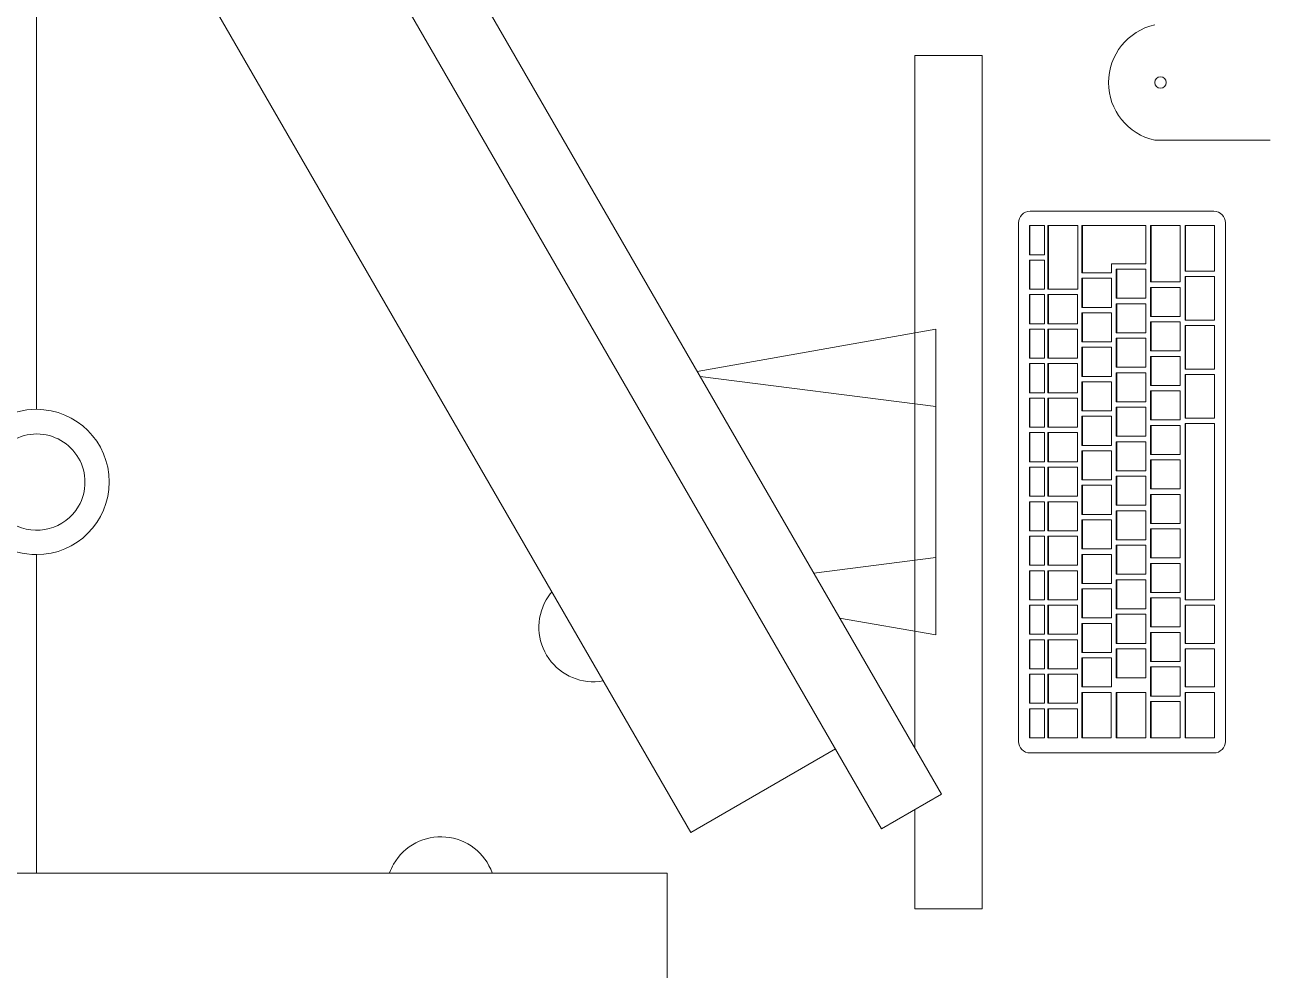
# Model space of a CAD drawing. Header units: millimetres. Extents: x 79795 to 317870, y -36033 to 97293.
# Drawn here: x 207981 to 208666, y 20825 to 21345 of the extents above; entities that cross this region are included whole.
import ezdxf

# ---------------------------------------------------------------- set-up
doc = ezdxf.new("R2010")
doc.units = ezdxf.units.MM
doc.header["$MEASUREMENT"] = 0
for name, color, linetype, lineweight in [('A-GENM', 8, 'CONTINUOUS', 9), ('E-ELEC-EQPM', 8, 'CONTINUOUS', 9), ('I-FURN', 8, 'CONTINUOUS', 9)]:
    doc.layers.add(name, color=color, linetype=linetype, lineweight=lineweight)

msp = doc.modelspace()

# ---------------------------------------------------------------- linework, layer by layer
at = {"layer": 'A-GENM'}
for p, q in [((208602.69, 21281.73), (208666.19, 21281.73)), ((208635.25, 21242.6), (208534.08, 21242.6)), ((208527.73, 21236.25), (208527.73, 20950.72)), ((208641.6, 20950.72), (208641.6, 21236.25)), ((208533.72, 21218.72), (208533.72, 21234.72)), ((208533.72, 21234.72), (208534, 21234.72)), ((208541.98, 21234.72), (208534, 21234.72)), ((208534, 21234.72), (208534, 21218.72)), ((208541.98, 21218.72), (208541.98, 21234.72)), ((208543.96, 21199.72), (208543.96, 21234.72)), ((208543.96, 21234.72), (208544.23, 21234.72)), ((208560.47, 21234.72), (208544.23, 21234.72)), ((208544.23, 21234.72), (208544.23, 21199.72)), ((208560.47, 21199.72), (208560.47, 21234.72)), ((208562.61, 21208.72), (208562.61, 21234.72)), ((208562.61, 21234.72), (208562.89, 21234.72)), ((208597.77, 21234.72), (208562.89, 21234.72)), ((208562.89, 21234.72), (208562.89, 21208.72)), ((208597.77, 21213.72), (208597.77, 21234.72)), ((208600.46, 21203.72), (208600.46, 21234.72)), ((208600.46, 21234.72), (208600.74, 21234.72)), ((208616.7, 21234.72), (208600.74, 21234.72)), ((208600.74, 21234.72), (208600.74, 21203.72)), ((208616.7, 21203.72), (208616.7, 21234.72)), ((208619.39, 21209.72), (208619.39, 21234.72)), ((208619.39, 21234.72), (208619.67, 21234.72)), ((208635.61, 21234.72), (208619.67, 21234.72)), ((208619.67, 21234.72), (208619.67, 21209.72)), ((208635.61, 21209.72), (208635.61, 21234.72)), ((208533.72, 21218.72), (208534, 21218.72)), ((208533.72, 21199.72), (208533.72, 21215.72)), ((208533.72, 21215.72), (208534, 21215.72)), ((208534, 21218.72), (208541.98, 21218.72)), ((208541.98, 21215.72), (208534, 21215.72)), ((208534, 21215.72), (208534, 21199.72)), ((208541.98, 21199.72), (208541.98, 21215.72)), ((208562.61, 21208.72), (208562.89, 21208.72)), ((208562.89, 21208.72), (208578.85, 21208.72)), ((208578.85, 21208.72), (208578.85, 21213.72)), ((208578.85, 21213.72), (208597.77, 21213.72)), ((208581.54, 21194.72), (208581.54, 21210.72)), ((208581.54, 21210.72), (208581.81, 21210.72)), ((208597.77, 21210.72), (208581.81, 21210.72)), ((208581.81, 21210.72), (208581.81, 21194.72)), ((208597.77, 21194.72), (208597.77, 21210.72)), ((208619.39, 21209.72), (208619.67, 21209.72)), ((208619.67, 21209.72), (208635.61, 21209.72)), ((208562.61, 21189.72), (208562.61, 21205.72)), ((208562.61, 21205.72), (208562.89, 21205.72)), ((208578.85, 21205.72), (208562.89, 21205.72)), ((208562.89, 21205.72), (208562.89, 21189.72)), ((208578.85, 21189.72), (208578.85, 21205.72)), ((208600.46, 21203.72), (208600.74, 21203.72)), ((208600.74, 21203.72), (208616.7, 21203.72)), ((208619.39, 21182.72), (208619.39, 21206.72)), ((208619.39, 21206.72), (208619.67, 21206.72)), ((208635.61, 21206.72), (208619.67, 21206.72)), ((208619.67, 21206.72), (208619.67, 21182.72)), ((208635.61, 21182.72), (208635.61, 21206.72)), ((208533.72, 21199.72), (208534, 21199.72)), ((208533.72, 21180.72), (208533.72, 21196.72)), ((208533.72, 21196.72), (208534, 21196.72)), ((208534, 21199.72), (208541.98, 21199.72)), ((208541.98, 21196.72), (208534, 21196.72)), ((208534, 21196.72), (208534, 21180.72)), ((208541.98, 21180.72), (208541.98, 21196.72)), ((208543.96, 21199.72), (208544.23, 21199.72)), ((208543.96, 21180.72), (208543.96, 21196.72)), ((208543.96, 21196.72), (208544.23, 21196.72)), ((208544.23, 21199.72), (208560.47, 21199.72)), ((208560.2, 21196.72), (208544.23, 21196.72)), ((208544.23, 21196.72), (208544.23, 21180.72)), ((208560.2, 21180.72), (208560.2, 21196.72)), ((208581.54, 21194.72), (208581.81, 21194.72)), ((208581.81, 21194.72), (208597.77, 21194.72)), ((208600.46, 21184.72), (208600.46, 21200.72)), ((208600.46, 21200.72), (208600.74, 21200.72)), ((208616.7, 21200.72), (208600.74, 21200.72)), ((208600.74, 21200.72), (208600.74, 21184.72)), ((208616.7, 21184.72), (208616.7, 21200.72)), ((208562.61, 21189.72), (208562.89, 21189.72)), ((208562.89, 21189.72), (208578.85, 21189.72)), ((208581.54, 21175.72), (208581.54, 21191.72)), ((208581.54, 21191.72), (208581.81, 21191.72)), ((208597.77, 21191.72), (208581.81, 21191.72)), ((208581.81, 21191.72), (208581.81, 21175.72)), ((208597.77, 21175.72), (208597.77, 21191.72)), ((208562.61, 21170.72), (208562.61, 21186.72)), ((208562.61, 21186.72), (208562.89, 21186.72)), ((208578.85, 21186.72), (208562.89, 21186.72)), ((208562.89, 21186.72), (208562.89, 21170.72)), ((208578.85, 21170.72), (208578.85, 21186.72)), ((208600.46, 21184.72), (208600.74, 21184.72)), ((208600.46, 21165.72), (208600.46, 21181.72)), ((208600.46, 21181.72), (208600.74, 21181.72)), ((208600.74, 21184.72), (208616.7, 21184.72)), ((208616.7, 21181.72), (208600.74, 21181.72)), ((208600.74, 21181.72), (208600.74, 21165.72)), ((208616.7, 21165.72), (208616.7, 21181.72)), ((208619.39, 21182.72), (208619.67, 21182.72)), ((208619.67, 21182.72), (208635.61, 21182.72)), ((208533.72, 21180.72), (208534, 21180.72)), ((208533.72, 21161.72), (208533.72, 21177.72)), ((208533.72, 21177.72), (208534, 21177.72)), ((208534, 21180.72), (208541.98, 21180.72)), ((208541.98, 21177.72), (208534, 21177.72)), ((208534, 21177.72), (208534, 21161.72)), ((208541.98, 21161.72), (208541.98, 21177.72)), ((208543.96, 21180.72), (208544.23, 21180.72)), ((208543.96, 21161.72), (208543.96, 21177.72)), ((208543.96, 21177.72), (208544.23, 21177.72)), ((208544.23, 21180.72), (208560.2, 21180.72)), ((208560.2, 21177.72), (208544.23, 21177.72)), ((208544.23, 21177.72), (208544.23, 21161.72)), ((208560.2, 21161.72), (208560.2, 21177.72)), ((208581.54, 21175.72), (208581.81, 21175.72)), ((208581.81, 21175.72), (208597.77, 21175.72)), ((208619.39, 21155.72), (208619.39, 21179.72)), ((208619.39, 21179.72), (208619.67, 21179.72)), ((208635.61, 21179.72), (208619.67, 21179.72)), ((208619.67, 21179.72), (208619.67, 21155.72)), ((208635.61, 21155.72), (208635.61, 21179.72)), ((208562.61, 21170.72), (208562.89, 21170.72)), ((208562.61, 21151.72), (208562.61, 21167.72)), ((208562.61, 21167.72), (208562.89, 21167.72)), ((208562.89, 21170.72), (208578.85, 21170.72)), ((208578.85, 21167.72), (208562.89, 21167.72)), ((208562.89, 21167.72), (208562.89, 21151.72)), ((208578.85, 21151.72), (208578.85, 21167.72)), ((208581.54, 21156.72), (208581.54, 21172.72)), ((208581.54, 21172.72), (208581.81, 21172.72)), ((208597.77, 21172.72), (208581.81, 21172.72)), ((208581.81, 21172.72), (208581.81, 21156.72)), ((208597.77, 21156.72), (208597.77, 21172.72)), ((208533.72, 21161.72), (208534, 21161.72)), ((208534, 21161.72), (208541.98, 21161.72)), ((208543.96, 21161.72), (208544.23, 21161.72)), ((208544.23, 21161.72), (208560.2, 21161.72)), ((208600.46, 21165.72), (208600.74, 21165.72)), ((208600.46, 21146.72), (208600.46, 21162.72)), ((208600.46, 21162.72), (208600.74, 21162.72)), ((208600.74, 21165.72), (208616.7, 21165.72)), ((208616.7, 21162.72), (208600.74, 21162.72)), ((208600.74, 21162.72), (208600.74, 21146.72)), ((208616.7, 21146.72), (208616.7, 21162.72)), ((208533.72, 21142.72), (208533.72, 21158.72)), ((208533.72, 21158.72), (208534, 21158.72)), ((208541.98, 21158.72), (208534, 21158.72)), ((208534, 21158.72), (208534, 21142.72)), ((208541.98, 21142.72), (208541.98, 21158.72)), ((208543.96, 21142.72), (208543.96, 21158.72)), ((208543.96, 21158.72), (208544.23, 21158.72)), ((208560.2, 21158.72), (208544.23, 21158.72)), ((208544.23, 21158.72), (208544.23, 21142.72)), ((208560.2, 21142.72), (208560.2, 21158.72)), ((208581.54, 21156.72), (208581.81, 21156.72)), ((208581.54, 21137.72), (208581.54, 21153.72)), ((208581.54, 21153.72), (208581.81, 21153.72)), ((208581.81, 21156.72), (208597.77, 21156.72)), ((208597.77, 21153.72), (208581.81, 21153.72)), ((208581.81, 21153.72), (208581.81, 21137.72)), ((208597.77, 21137.72), (208597.77, 21153.72)), ((208619.39, 21155.72), (208619.67, 21155.72)), ((208619.67, 21155.72), (208635.61, 21155.72)), ((208562.61, 21151.72), (208562.89, 21151.72)), ((208562.61, 21132.72), (208562.61, 21148.72)), ((208562.61, 21148.72), (208562.89, 21148.72)), ((208562.89, 21151.72), (208578.85, 21151.72)), ((208578.85, 21148.72), (208562.89, 21148.72)), ((208562.89, 21148.72), (208562.89, 21132.72)), ((208578.85, 21132.72), (208578.85, 21148.72)), ((208600.46, 21146.72), (208600.74, 21146.72)), ((208600.74, 21146.72), (208616.7, 21146.72)), ((208619.39, 21128.72), (208619.39, 21152.72)), ((208619.39, 21152.72), (208619.67, 21152.72)), ((208635.61, 21152.72), (208619.67, 21152.72)), ((208619.67, 21152.72), (208619.67, 21128.72)), ((208635.61, 21128.72), (208635.61, 21152.72)), ((208533.72, 21142.72), (208534, 21142.72)), ((208534, 21142.72), (208541.98, 21142.72)), ((208543.96, 21142.72), (208544.23, 21142.72)), ((208544.23, 21142.72), (208560.2, 21142.72)), ((208600.46, 21127.72), (208600.46, 21143.72)), ((208600.46, 21143.72), (208600.74, 21143.72)), ((208616.7, 21143.72), (208600.74, 21143.72)), ((208600.74, 21143.72), (208600.74, 21127.72)), ((208616.7, 21127.72), (208616.7, 21143.72)), ((208533.72, 21123.72), (208533.72, 21139.72)), ((208533.72, 21139.72), (208534, 21139.72)), ((208541.98, 21139.72), (208534, 21139.72)), ((208534, 21139.72), (208534, 21123.72)), ((208541.98, 21123.72), (208541.98, 21139.72)), ((208543.96, 21123.72), (208543.96, 21139.72)), ((208543.96, 21139.72), (208544.23, 21139.72)), ((208560.2, 21139.72), (208544.23, 21139.72)), ((208544.23, 21139.72), (208544.23, 21123.72)), ((208560.2, 21123.72), (208560.2, 21139.72)), ((208581.54, 21137.72), (208581.81, 21137.72)), ((208581.54, 21118.72), (208581.54, 21134.72)), ((208581.54, 21134.72), (208581.81, 21134.72)), ((208581.81, 21137.72), (208597.77, 21137.72)), ((208597.77, 21134.72), (208581.81, 21134.72)), ((208581.81, 21134.72), (208581.81, 21118.72)), ((208597.77, 21118.72), (208597.77, 21134.72)), ((208562.61, 21132.72), (208562.89, 21132.72)), ((208562.61, 21113.72), (208562.61, 21129.72)), ((208562.61, 21129.72), (208562.89, 21129.72)), ((208562.89, 21132.72), (208578.85, 21132.72)), ((208578.85, 21129.72), (208562.89, 21129.72)), ((208562.89, 21129.72), (208562.89, 21113.72)), ((208578.85, 21113.72), (208578.85, 21129.72)), ((208600.46, 21127.72), (208600.74, 21127.72)), ((208600.74, 21127.72), (208616.7, 21127.72)), ((208619.39, 21128.72), (208619.67, 21128.72)), ((208619.67, 21128.72), (208635.61, 21128.72)), ((208533.72, 21123.72), (208534, 21123.72)), ((208533.72, 21104.72), (208533.72, 21120.72)), ((208533.72, 21120.72), (208534, 21120.72)), ((208534, 21123.72), (208541.98, 21123.72)), ((208541.98, 21120.72), (208534, 21120.72)), ((208534, 21120.72), (208534, 21104.72)), ((208541.98, 21104.72), (208541.98, 21120.72)), ((208543.96, 21123.72), (208544.23, 21123.72)), ((208543.96, 21104.72), (208543.96, 21120.72)), ((208543.96, 21120.72), (208544.23, 21120.72)), ((208544.23, 21123.72), (208560.2, 21123.72)), ((208560.2, 21120.72), (208544.23, 21120.72)), ((208544.23, 21120.72), (208544.23, 21104.72)), ((208560.2, 21104.72), (208560.2, 21120.72)), ((208600.46, 21108.72), (208600.46, 21124.72)), ((208600.46, 21124.72), (208600.74, 21124.72)), ((208616.7, 21124.72), (208600.74, 21124.72)), ((208600.74, 21124.72), (208600.74, 21108.72)), ((208616.7, 21108.72), (208616.7, 21124.72)), ((208619.39, 21028.72), (208619.39, 21125.72)), ((208619.39, 21125.72), (208619.67, 21125.72)), ((208635.61, 21125.72), (208619.67, 21125.72)), ((208619.67, 21125.72), (208619.67, 21028.72)), ((208635.61, 21028.72), (208635.61, 21125.72)), ((208562.61, 21113.72), (208562.89, 21113.72)), ((208562.89, 21113.72), (208578.85, 21113.72)), ((208581.54, 21118.72), (208581.81, 21118.72)), ((208581.54, 21099.72), (208581.54, 21115.72)), ((208581.54, 21115.72), (208581.81, 21115.72)), ((208581.81, 21118.72), (208597.77, 21118.72)), ((208597.77, 21115.72), (208581.81, 21115.72)), ((208581.81, 21115.72), (208581.81, 21099.72)), ((208597.77, 21099.72), (208597.77, 21115.72)), ((208562.61, 21094.72), (208562.61, 21110.72)), ((208562.61, 21110.72), (208562.89, 21110.72)), ((208578.85, 21110.72), (208562.89, 21110.72)), ((208562.89, 21110.72), (208562.89, 21094.72)), ((208578.85, 21094.72), (208578.85, 21110.72)), ((208600.46, 21108.72), (208600.74, 21108.72)), ((208600.46, 21089.72), (208600.46, 21105.72)), ((208600.46, 21105.72), (208600.74, 21105.72)), ((208600.74, 21108.72), (208616.7, 21108.72)), ((208616.7, 21105.72), (208600.74, 21105.72)), ((208600.74, 21105.72), (208600.74, 21089.72)), ((208616.7, 21089.72), (208616.7, 21105.72)), ((208533.72, 21104.72), (208534, 21104.72)), ((208533.72, 21085.72), (208533.72, 21101.72)), ((208533.72, 21101.72), (208534, 21101.72)), ((208534, 21104.72), (208541.98, 21104.72)), ((208541.98, 21101.72), (208534, 21101.72)), ((208534, 21101.72), (208534, 21085.72)), ((208541.98, 21085.72), (208541.98, 21101.72)), ((208543.96, 21104.72), (208544.23, 21104.72)), ((208543.96, 21085.72), (208543.96, 21101.72)), ((208543.96, 21101.72), (208544.23, 21101.72)), ((208544.23, 21104.72), (208560.2, 21104.72)), ((208560.2, 21101.72), (208544.23, 21101.72)), ((208544.23, 21101.72), (208544.23, 21085.72)), ((208560.2, 21085.72), (208560.2, 21101.72)), ((208581.54, 21099.72), (208581.81, 21099.72)), ((208581.81, 21099.72), (208597.77, 21099.72)), ((208562.61, 21094.72), (208562.89, 21094.72)), ((208562.89, 21094.72), (208578.85, 21094.72)), ((208581.54, 21080.72), (208581.54, 21096.72)), ((208581.54, 21096.72), (208581.81, 21096.72)), ((208597.77, 21096.72), (208581.81, 21096.72)), ((208581.81, 21096.72), (208581.81, 21080.72)), ((208597.77, 21080.72), (208597.77, 21096.72)), ((208533.72, 21085.72), (208534, 21085.72)), ((208534, 21085.72), (208541.98, 21085.72)), ((208543.96, 21085.72), (208544.23, 21085.72)), ((208544.23, 21085.72), (208560.2, 21085.72)), ((208562.61, 21075.72), (208562.61, 21091.72)), ((208562.61, 21091.72), (208562.89, 21091.72)), ((208578.85, 21091.72), (208562.89, 21091.72)), ((208562.89, 21091.72), (208562.89, 21075.72)), ((208578.85, 21075.72), (208578.85, 21091.72)), ((208600.46, 21089.72), (208600.74, 21089.72)), ((208600.46, 21070.72), (208600.46, 21086.72)), ((208600.46, 21086.72), (208600.74, 21086.72)), ((208600.74, 21089.72), (208616.7, 21089.72)), ((208616.7, 21086.72), (208600.74, 21086.72)), ((208600.74, 21086.72), (208600.74, 21070.72)), ((208616.7, 21070.72), (208616.7, 21086.72)), ((208533.72, 21066.72), (208533.72, 21082.72)), ((208533.72, 21082.72), (208534, 21082.72)), ((208541.98, 21082.72), (208534, 21082.72)), ((208534, 21082.72), (208534, 21066.72)), ((208541.98, 21066.72), (208541.98, 21082.72)), ((208543.96, 21066.72), (208543.96, 21082.72)), ((208543.96, 21082.72), (208544.23, 21082.72)), ((208560.2, 21082.72), (208544.23, 21082.72)), ((208544.23, 21082.72), (208544.23, 21066.72)), ((208560.2, 21066.72), (208560.2, 21082.72)), ((208581.54, 21080.72), (208581.81, 21080.72)), ((208581.81, 21080.72), (208597.77, 21080.72)), ((208562.61, 21075.72), (208562.89, 21075.72)), ((208562.61, 21056.72), (208562.61, 21072.72)), ((208562.61, 21072.72), (208562.89, 21072.72)), ((208562.89, 21075.72), (208578.85, 21075.72)), ((208578.85, 21072.72), (208562.89, 21072.72)), ((208562.89, 21072.72), (208562.89, 21056.72)), ((208578.85, 21056.72), (208578.85, 21072.72)), ((208581.54, 21061.72), (208581.54, 21077.72)), ((208581.54, 21077.72), (208581.81, 21077.72)), ((208597.77, 21077.72), (208581.81, 21077.72)), ((208581.81, 21077.72), (208581.81, 21061.72)), ((208597.77, 21061.72), (208597.77, 21077.72)), ((208533.72, 21066.72), (208534, 21066.72)), ((208534, 21066.72), (208541.98, 21066.72)), ((208543.96, 21066.72), (208544.23, 21066.72)), ((208544.23, 21066.72), (208560.2, 21066.72)), ((208600.46, 21070.72), (208600.74, 21070.72)), ((208600.46, 21051.72), (208600.46, 21067.72)), ((208600.46, 21067.72), (208600.74, 21067.72)), ((208600.74, 21070.72), (208616.7, 21070.72)), ((208616.7, 21067.72), (208600.74, 21067.72)), ((208600.74, 21067.72), (208600.74, 21051.72)), ((208616.7, 21051.72), (208616.7, 21067.72)), ((208533.72, 21047.72), (208533.72, 21063.72)), ((208533.72, 21063.72), (208534, 21063.72)), ((208541.98, 21063.72), (208534, 21063.72)), ((208534, 21063.72), (208534, 21047.72)), ((208541.98, 21047.72), (208541.98, 21063.72)), ((208543.96, 21047.72), (208543.96, 21063.72)), ((208543.96, 21063.72), (208544.23, 21063.72)), ((208560.2, 21063.72), (208544.23, 21063.72)), ((208544.23, 21063.72), (208544.23, 21047.72)), ((208560.2, 21047.72), (208560.2, 21063.72)), ((208581.54, 21061.72), (208581.81, 21061.72)), ((208581.54, 21042.72), (208581.54, 21058.72)), ((208581.54, 21058.72), (208581.81, 21058.72)), ((208581.81, 21061.72), (208597.77, 21061.72)), ((208597.77, 21058.72), (208581.81, 21058.72)), ((208581.81, 21058.72), (208581.81, 21042.72)), ((208597.77, 21042.72), (208597.77, 21058.72)), ((208562.61, 21056.72), (208562.89, 21056.72)), ((208562.61, 21037.72), (208562.61, 21053.72)), ((208562.61, 21053.72), (208562.89, 21053.72)), ((208562.89, 21056.72), (208578.85, 21056.72)), ((208578.85, 21053.72), (208562.89, 21053.72)), ((208562.89, 21053.72), (208562.89, 21037.72)), ((208578.85, 21037.72), (208578.85, 21053.72)), ((208600.46, 21051.72), (208600.74, 21051.72)), ((208600.74, 21051.72), (208616.7, 21051.72)), ((208533.72, 21047.72), (208534, 21047.72)), ((208533.72, 21028.72), (208533.72, 21044.72)), ((208533.72, 21044.72), (208534, 21044.72)), ((208534, 21047.72), (208541.98, 21047.72)), ((208541.98, 21044.72), (208534, 21044.72)), ((208534, 21044.72), (208534, 21028.72)), ((208541.98, 21028.72), (208541.98, 21044.72)), ((208543.96, 21047.72), (208544.23, 21047.72)), ((208543.96, 21028.72), (208543.96, 21044.72)), ((208543.96, 21044.72), (208544.23, 21044.72)), ((208544.23, 21047.72), (208560.2, 21047.72)), ((208560.2, 21044.72), (208544.23, 21044.72)), ((208544.23, 21044.72), (208544.23, 21028.72)), ((208560.2, 21028.72), (208560.2, 21044.72)), ((208600.46, 21032.72), (208600.46, 21048.72)), ((208600.46, 21048.72), (208600.74, 21048.72)), ((208616.7, 21048.72), (208600.74, 21048.72)), ((208600.74, 21048.72), (208600.74, 21032.72)), ((208616.7, 21032.72), (208616.7, 21048.72)), ((208562.61, 21037.72), (208562.89, 21037.72)), ((208562.89, 21037.72), (208578.85, 21037.72)), ((208581.54, 21042.72), (208581.81, 21042.72)), ((208581.54, 21023.72), (208581.54, 21039.72)), ((208581.54, 21039.72), (208581.81, 21039.72)), ((208581.81, 21042.72), (208597.77, 21042.72)), ((208597.77, 21039.72), (208581.81, 21039.72)), ((208581.81, 21039.72), (208581.81, 21023.72)), ((208597.77, 21023.72), (208597.77, 21039.72)), ((208562.61, 21018.72), (208562.61, 21034.72)), ((208562.61, 21034.72), (208562.89, 21034.72)), ((208578.85, 21034.72), (208562.89, 21034.72)), ((208562.89, 21034.72), (208562.89, 21018.72)), ((208578.85, 21018.72), (208578.85, 21034.72)), ((208600.46, 21032.72), (208600.74, 21032.72)), ((208600.74, 21032.72), (208616.7, 21032.72)), ((208533.72, 21028.72), (208534, 21028.72)), ((208533.72, 21009.72), (208533.72, 21025.72)), ((208533.72, 21025.72), (208534, 21025.72)), ((208534, 21028.72), (208541.98, 21028.72)), ((208541.98, 21025.72), (208534, 21025.72)), ((208534, 21025.72), (208534, 21009.72)), ((208541.98, 21009.72), (208541.98, 21025.72)), ((208543.96, 21028.72), (208544.23, 21028.72)), ((208543.96, 21009.72), (208543.96, 21025.72)), ((208543.96, 21025.72), (208544.23, 21025.72)), ((208544.23, 21028.72), (208560.2, 21028.72)), ((208560.2, 21025.72), (208544.23, 21025.72)), ((208544.23, 21025.72), (208544.23, 21009.72)), ((208560.2, 21009.72), (208560.2, 21025.72)), ((208581.54, 21023.72), (208581.81, 21023.72)), ((208581.81, 21023.72), (208597.77, 21023.72)), ((208600.46, 21013.72), (208600.46, 21029.72)), ((208600.46, 21029.72), (208600.74, 21029.72)), ((208616.7, 21029.72), (208600.74, 21029.72)), ((208600.74, 21029.72), (208600.74, 21013.72)), ((208616.7, 21013.72), (208616.7, 21029.72)), ((208619.39, 21028.72), (208619.67, 21028.72)), ((208619.39, 21004.72), (208619.39, 21025.72)), ((208619.39, 21025.72), (208619.67, 21025.72)), ((208619.67, 21028.72), (208635.61, 21028.72)), ((208635.61, 21025.72), (208619.67, 21025.72)), ((208619.67, 21025.72), (208619.67, 21004.72)), ((208635.61, 21004.72), (208635.61, 21025.72)), ((208562.61, 21018.72), (208562.89, 21018.72)), ((208562.89, 21018.72), (208578.85, 21018.72)), ((208581.54, 21004.72), (208581.54, 21020.72)), ((208581.54, 21020.72), (208581.81, 21020.72)), ((208597.77, 21020.72), (208581.81, 21020.72)), ((208581.81, 21020.72), (208581.81, 21004.72)), ((208597.77, 21004.72), (208597.77, 21020.72)), ((208533.72, 21009.72), (208534, 21009.72)), ((208534, 21009.72), (208541.98, 21009.72)), ((208543.96, 21009.72), (208544.23, 21009.72)), ((208544.23, 21009.72), (208560.2, 21009.72)), ((208562.61, 20999.72), (208562.61, 21015.72)), ((208562.61, 21015.72), (208562.89, 21015.72)), ((208578.85, 21015.72), (208562.89, 21015.72)), ((208562.89, 21015.72), (208562.89, 20999.72)), ((208578.85, 20999.72), (208578.85, 21015.72)), ((208600.46, 21013.72), (208600.74, 21013.72)), ((208600.46, 20994.72), (208600.46, 21010.72)), ((208600.46, 21010.72), (208600.74, 21010.72)), ((208600.74, 21013.72), (208616.7, 21013.72)), ((208616.7, 21010.72), (208600.74, 21010.72)), ((208600.74, 21010.72), (208600.74, 20994.72)), ((208616.7, 20994.72), (208616.7, 21010.72)), ((208533.72, 20990.72), (208533.72, 21006.72)), ((208533.72, 21006.72), (208534, 21006.72)), ((208541.98, 21006.72), (208534, 21006.72)), ((208534, 21006.72), (208534, 20990.72)), ((208541.98, 20990.72), (208541.98, 21006.72)), ((208543.96, 20990.72), (208543.96, 21006.72)), ((208543.96, 21006.72), (208544.23, 21006.72)), ((208560.2, 21006.72), (208544.23, 21006.72)), ((208544.23, 21006.72), (208544.23, 20990.72)), ((208560.2, 20990.72), (208560.2, 21006.72)), ((208581.54, 21004.72), (208581.81, 21004.72)), ((208581.81, 21004.72), (208597.77, 21004.72)), ((208619.39, 21004.72), (208619.67, 21004.72)), ((208619.67, 21004.72), (208635.61, 21004.72)), ((208562.61, 20999.72), (208562.89, 20999.72)), ((208562.61, 20980.72), (208562.61, 20996.72)), ((208562.61, 20996.72), (208562.89, 20996.72)), ((208562.89, 20999.72), (208578.85, 20999.72)), ((208578.85, 20996.72), (208562.89, 20996.72)), ((208562.89, 20996.72), (208562.89, 20980.72)), ((208578.85, 20980.72), (208578.85, 20996.72)), ((208581.54, 20985.72), (208581.54, 21001.72)), ((208581.54, 21001.72), (208581.81, 21001.72)), ((208597.77, 21001.72), (208581.81, 21001.72)), ((208581.81, 21001.72), (208581.81, 20985.72)), ((208597.77, 20985.72), (208597.77, 21001.72)), ((208619.39, 20980.72), (208619.39, 21001.72)), ((208619.39, 21001.72), (208619.67, 21001.72)), ((208635.61, 21001.72), (208619.67, 21001.72)), ((208619.67, 21001.72), (208619.67, 20980.72)), ((208635.61, 20980.72), (208635.61, 21001.72)), ((208533.72, 20990.72), (208534, 20990.72)), ((208534, 20990.72), (208541.98, 20990.72)), ((208543.96, 20990.72), (208544.23, 20990.72)), ((208544.23, 20990.72), (208560.2, 20990.72)), ((208600.46, 20994.72), (208600.74, 20994.72)), ((208600.46, 20975.72), (208600.46, 20991.72)), ((208600.46, 20991.72), (208600.74, 20991.72)), ((208600.74, 20994.72), (208616.7, 20994.72)), ((208616.7, 20991.72), (208600.74, 20991.72)), ((208600.74, 20991.72), (208600.74, 20975.72)), ((208616.7, 20975.72), (208616.7, 20991.72)), ((208533.72, 20971.72), (208533.72, 20987.72)), ((208533.72, 20987.72), (208534, 20987.72)), ((208541.98, 20987.72), (208534, 20987.72)), ((208534, 20987.72), (208534, 20971.72)), ((208541.98, 20971.72), (208541.98, 20987.72)), ((208543.96, 20971.72), (208543.96, 20987.72)), ((208543.96, 20987.72), (208544.23, 20987.72)), ((208560.2, 20987.72), (208544.23, 20987.72)), ((208544.23, 20987.72), (208544.23, 20971.72)), ((208560.2, 20971.72), (208560.2, 20987.72)), ((208581.54, 20985.72), (208581.81, 20985.72)), ((208581.81, 20985.72), (208597.77, 20985.72)), ((208562.61, 20980.72), (208562.89, 20980.72)), ((208562.61, 20952.72), (208562.61, 20977.72)), ((208562.61, 20977.72), (208562.89, 20977.72)), ((208562.89, 20980.72), (208578.85, 20980.72)), ((208578.82, 20977.72), (208562.89, 20977.72)), ((208562.89, 20977.72), (208562.89, 20952.72)), ((208578.82, 20952.72), (208578.82, 20977.72)), ((208581.54, 20952.72), (208581.54, 20977.72)), ((208581.54, 20977.72), (208581.81, 20977.72)), ((208597.75, 20977.72), (208581.81, 20977.72)), ((208581.81, 20977.72), (208581.81, 20952.72)), ((208597.75, 20952.72), (208597.75, 20977.72)), ((208600.46, 20975.72), (208600.74, 20975.72)), ((208600.74, 20975.72), (208616.7, 20975.72)), ((208619.39, 20980.72), (208619.67, 20980.72)), ((208619.39, 20952.72), (208619.39, 20977.72)), ((208619.39, 20977.72), (208619.67, 20977.72)), ((208619.67, 20980.72), (208635.61, 20980.72)), ((208635.61, 20977.72), (208619.67, 20977.72)), ((208619.67, 20977.72), (208619.67, 20952.72)), ((208635.61, 20952.72), (208635.61, 20977.72)), ((208533.72, 20971.72), (208534, 20971.72)), ((208533.72, 20952.72), (208533.72, 20968.72)), ((208533.72, 20968.72), (208534, 20968.72)), ((208534, 20971.72), (208541.98, 20971.72)), ((208541.98, 20968.72), (208534, 20968.72)), ((208534, 20968.72), (208534, 20952.72)), ((208541.98, 20952.72), (208541.98, 20968.72)), ((208543.96, 20971.72), (208544.23, 20971.72)), ((208543.96, 20952.72), (208543.96, 20968.72)), ((208543.96, 20968.72), (208544.23, 20968.72)), ((208544.23, 20971.72), (208560.2, 20971.72)), ((208560.2, 20968.72), (208544.23, 20968.72)), ((208544.23, 20968.72), (208544.23, 20952.72)), ((208560.2, 20952.72), (208560.2, 20968.72)), ((208600.46, 20952.72), (208600.46, 20972.72)), ((208600.46, 20972.72), (208600.74, 20972.72)), ((208616.68, 20972.72), (208600.74, 20972.72)), ((208600.74, 20972.72), (208600.74, 20952.72)), ((208616.68, 20952.72), (208616.68, 20972.72)), ((208533.72, 20952.72), (208534, 20952.72)), ((208534, 20952.72), (208541.98, 20952.72)), ((208543.96, 20952.72), (208544.23, 20952.72)), ((208544.23, 20952.72), (208560.2, 20952.72)), ((208562.61, 20952.72), (208562.89, 20952.72)), ((208562.89, 20952.72), (208578.82, 20952.72)), ((208581.54, 20952.72), (208581.81, 20952.72)), ((208581.81, 20952.72), (208597.75, 20952.72)), ((208600.46, 20952.72), (208600.74, 20952.72)), ((208600.74, 20952.72), (208616.68, 20952.72)), ((208619.39, 20952.72), (208619.67, 20952.72)), ((208619.67, 20952.72), (208635.61, 20952.72)), ((208534.08, 20944.37), (208635.25, 20944.37))]:
    msp.add_line(p, q, dxfattribs=at)
for centre, radius, start, end in [((208609.83, 21313.48), 32.54, 102.68038, 257.31962), ((208605.84, 21313.48), 3.16, 90, 270), ((208605.84, 21313.48), 3.16, 270, 90), ((208534.08, 21236.25), 6.35, 90, 180), ((208635.25, 21236.25), 6.35, 0, 90), ((208534.08, 20950.72), 6.35, 180, 270), ((208635.25, 20950.72), 6.35, 270, 0)]:
    msp.add_arc(centre, radius, start, end, dxfattribs=at)
at = {"layer": 'E-ELEC-EQPM'}
for p, q in [((208085.35, 21614.44), (208485.35, 20921.62)), ((208085.35, 21614.44), (208485.35, 20921.62)), ((208452.35, 20902.57), (208052.35, 21595.39)), ((208347.36, 20900.62), (207998.16, 21505.45)), ((208347.36, 20900.62), (207998.16, 21505.45)), ((208426.95, 20946.57), (208347.36, 20900.62)), ((208426.95, 20946.57), (208347.36, 20900.62)), ((208452.35, 20902.57), (208426.95, 20946.57)), ((208485.35, 20921.62), (208452.35, 20902.57)), ((208485.35, 20921.62), (208452.35, 20902.57)), ((208334.45, 20878.25), (207636.05, 20878.25)), ((208334.45, 20878.25), (207636.05, 20878.25)), ((208334.45, 20786.35), (208334.45, 20878.25)), ((208334.45, 20786.35), (208334.45, 20878.25))]:
    msp.add_line(p, q, dxfattribs=at)
at = {"layer": 'I-FURN'}
for p, q in [((207987.34, 21133.58), (207987.32, 22243.58)), ((207987.32, 22243.58), (207987.34, 21133.58)), ((208470.65, 21328.43), (208507.73, 21328.43)), ((208470.65, 21328.43), (208470.65, 20947.08)), ((208507.73, 20858.53), (208507.73, 21328.43)), ((208350.93, 21154.43), (208482.33, 21177.64)), ((208482.33, 21177.64), (208482.33, 21009.33)), ((208482.33, 21135.05), (208352.54, 21151.65)), ((207987.35, 20878.25), (207987.34, 21053.58)), ((207987.34, 21053.58), (207987.35, 20878.25)), ((208482.33, 21051.91), (208415.09, 21043.31)), ((208482.33, 21009.33), (208429.31, 21018.67)), ((208470.65, 20913.14), (208470.65, 20858.53)), ((208470.65, 20858.53), (208507.73, 20858.53))]:
    msp.add_line(p, q, dxfattribs=at)
for centre, radius, start, end in [((207987.34, 21093.58), 40, 90.00141, 270.00141), ((207987.34, 21093.58), 40, 270.00141, 90.00141), ((207987.49, 21093.48), 26.51, 330, 150), ((207987.49, 21093.48), 26.51, 150, 330), ((208293.77, 21013.59), 30, 139.79296, 150), ((208293.77, 21013.59), 30, 150, 280.20704), ((208209.84, 20868.21), 30, 19.73187, 150), ((208209.84, 20868.21), 30, 150, 160.26813)]:
    msp.add_arc(centre, radius, start, end, dxfattribs=at)

doc.saveas('drawing.dxf')
